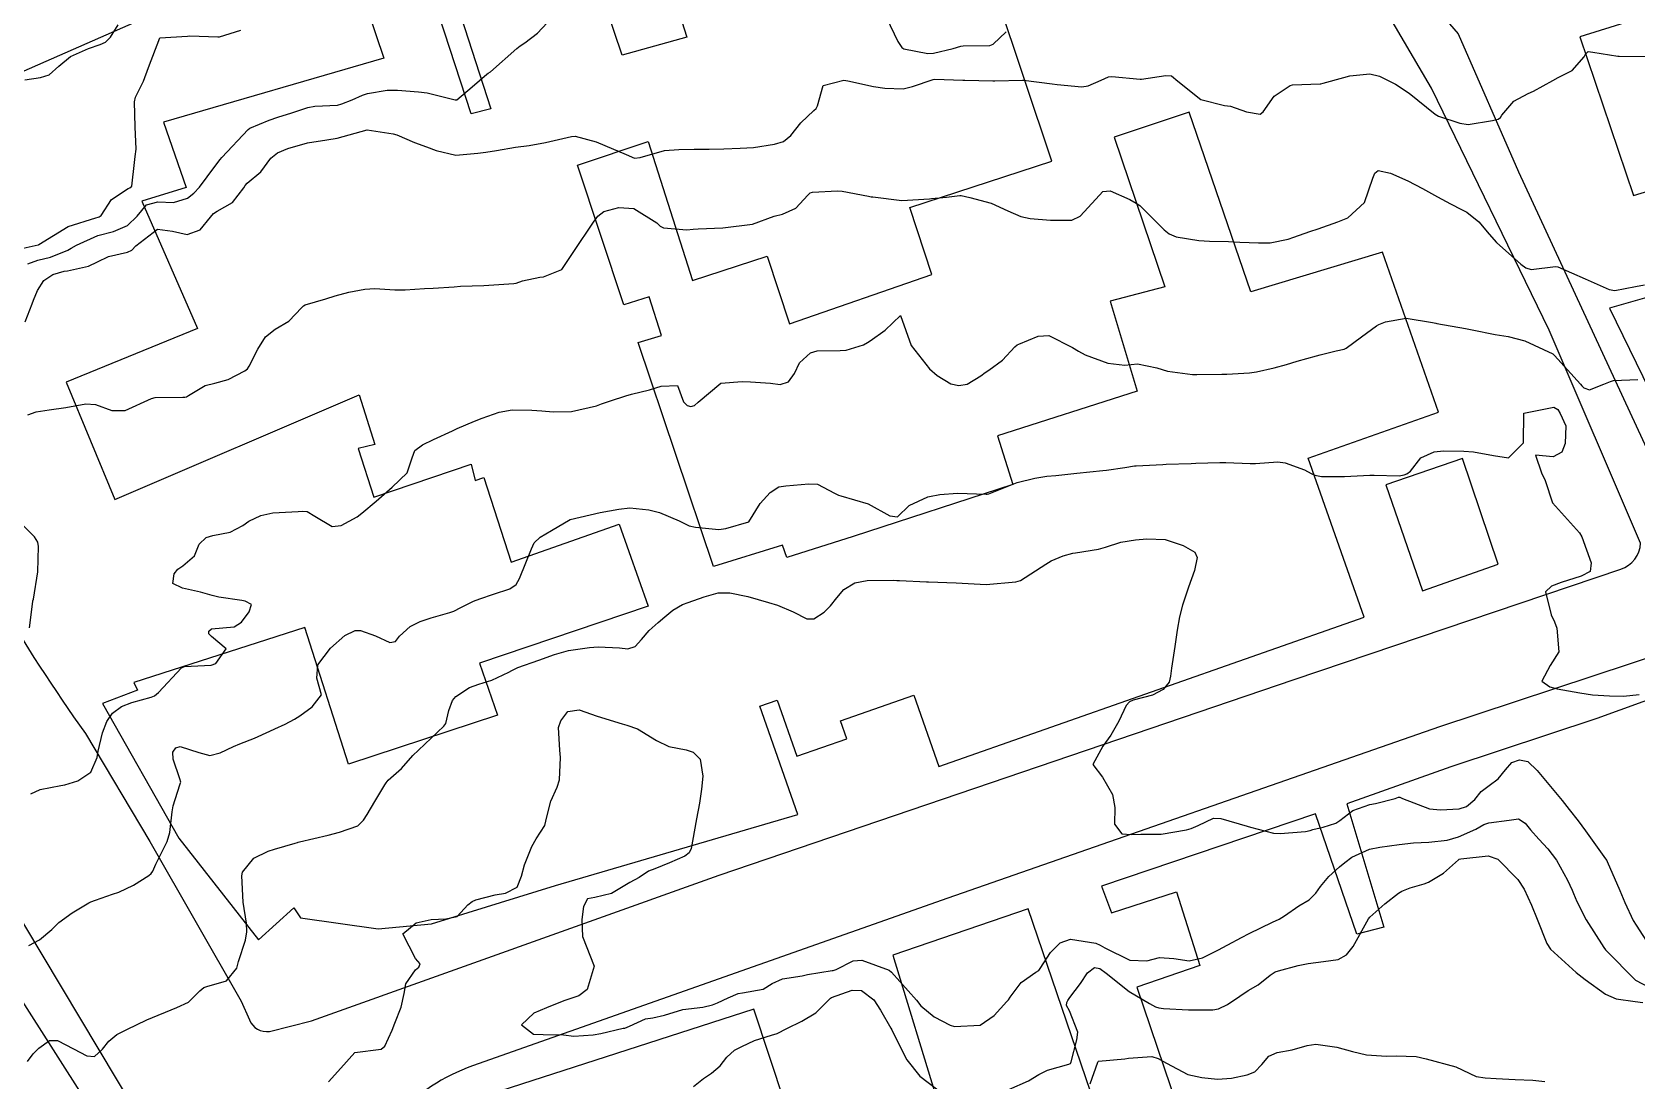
# Model space of a CAD drawing. Header units: metres. Extents: x 318500 to 325275, y 7408834 to 7428799.
# Drawn here: x 322272.1 to 322379.9, y 7421878.7 to 7421949.2 of the extents above; entities that cross this region are included whole.
import ezdxf

# ---------------------------------------------------------------- set-up
doc = ezdxf.new("R2010")
doc.units = ezdxf.units.M
doc.header["$MEASUREMENT"] = 0
for name, color, linetype in [('Curvas de Nivel 1m', 11, 'Continuous'), ('Curvas de Nivel 5m', 15, 'Continuous'), ('Edificações', 30, 'Continuous'), ('Vias Primárias', 230, 'Continuous'), ('Vias Secundárias', 230, 'Continuous')]:
    doc.layers.add(name, color=color, linetype=linetype)

msp = doc.modelspace()

# ---------------------------------------------------------------- linework, layer by layer
at = {"layer": 'Curvas de Nivel 1m', "flags": 128}
for points, elevation in [([(322271.76, 7421933.59), (322272.45, 7421933.83), (322273.3, 7421934.04), (322274.46, 7421934.51), (322274.69, 7421934.63), (322275.05, 7421934.85), (322276.48, 7421935.49), (322277.53, 7421935.77), (322278.48, 7421936.16), (322279.12, 7421936.8), (322279.75, 7421937.55), (322280.5, 7421937.76), (322281.56, 7421937.71), (322282.51, 7421938), (322282.93, 7421938.33), (322283.32, 7421938.74), (322283.83, 7421939.44), (322284.55, 7421940.4), (322284.69, 7421940.59), (322284.8, 7421940.73), (322286.57, 7421942.61), (322286.7, 7421942.7), (322288, 7421943.25), (322288.58, 7421943.45), (322289.51, 7421943.74), (322290.59, 7421944.1), (322291.06, 7421944.18), (322292.59, 7421944.26), (322292.88, 7421944.33), (322293.57, 7421944.61), (322294.27, 7421944.93), (322294.61, 7421945.04), (322295.93, 7421945.26), (322296.61, 7421945.25), (322298.02, 7421945.14), (322298.61, 7421945.08), (322300.5, 7421944.61), (322300.6, 7421944.62), (322301.64, 7421945.48), (322302.63, 7421946.33), (322302.72, 7421946.4), (322302.87, 7421946.49), (322304.65, 7421948.05), (322304.87, 7421948.24), (322305.18, 7421948.45), (322306.02, 7421949.09), (322306.67, 7421949.79)], 762), ([(322329.5, 7421950.13), (322330.26, 7421948.52), (322330.51, 7421948.12), (322330.65, 7421948.04), (322332.27, 7421947.72), (322332.65, 7421947.74), (322333.98, 7421948.07), (322334.49, 7421948.22), (322334.65, 7421948.24), (322336.43, 7421948.27), (322336.65, 7421948.34), (322337.53, 7421949.17)], 762), ([(322270.86, 7421934.51), (322272.47, 7421934.87), (322272.49, 7421934.87), (322272.52, 7421934.89), (322274.48, 7421936.09), (322276.34, 7421936.68), (322276.49, 7421936.73), (322276.56, 7421936.75), (322276.7, 7421936.83), (322277.4, 7421937.92), (322278.52, 7421938.64), (322278.62, 7421938.7), (322278.75, 7421938.81), (322278.95, 7421940.4), (322278.99, 7421940.8), (322279.05, 7421941.3), (322278.99, 7421942.8), (322278.93, 7421944.47), (322279.01, 7421944.8), (322279.55, 7421945.87), (322279.88, 7421946.79), (322280.65, 7421948.78), (322282.5, 7421948.9), (322282.65, 7421948.91), (322284.54, 7421948.84), (322284.65, 7421948.84), (322286.08, 7421949.29)], 761), ([(322271.6, 7421929.69), (322272.07, 7421930.89), (322272.16, 7421931.15), (322272.42, 7421931.8), (322272.85, 7421932.46), (322273.45, 7421932.87), (322274.22, 7421933.09), (322274.44, 7421933.12), (322275.85, 7421933.44), (322276.45, 7421933.72), (322277.2, 7421934.08), (322278.46, 7421934.37), (322278.76, 7421934.51), (322279.02, 7421934.8), (322280.48, 7421935.92), (322281.5, 7421935.78), (322282.48, 7421935.56), (322283.35, 7421935.88), (322284.05, 7421936.73), (322284.26, 7421936.97), (322284.5, 7421937.12), (322285.52, 7421937.7), (322286.28, 7421938.7), (322286.37, 7421938.85), (322286.52, 7421939), (322287.44, 7421939.78), (322288.11, 7421940.68), (322288.55, 7421941.04), (322289.24, 7421941.34), (322290.56, 7421941.73), (322291.86, 7421941.93), (322292.56, 7421942.04), (322294.57, 7421942.59), (322296.32, 7421942.32), (322296.57, 7421942.25), (322297.76, 7421941.75), (322298.56, 7421941.45), (322299.22, 7421941.2), (322300.55, 7421940.89), (322302.03, 7421941.02), (322302.56, 7421941.1), (322303.28, 7421941.21), (322304.56, 7421941.42), (322305.47, 7421941.54), (322306.56, 7421941.75), (322308.31, 7421942.15), (322308.57, 7421942.16), (322309.97, 7421941.79), (322310.56, 7421941.55), (322311.98, 7421940.94), (322312.55, 7421940.69), (322312.93, 7421940.73), (322314.56, 7421941.2), (322315.52, 7421941.28), (322316.56, 7421941.3), (322317.57, 7421941.3), (322318.56, 7421941.32), (322319.65, 7421941.36), (322320.56, 7421941.4), (322321.95, 7421941.62), (322322.57, 7421941.81), (322323.06, 7421942.22), (322323.73, 7421943.06), (322324.6, 7421943.89), (322324.77, 7421944.02), (322324.86, 7421944.2), (322325.23, 7421945.58), (322326.63, 7421945.94), (322326.9, 7421945.89), (322328.62, 7421945.5), (322329.37, 7421945.39), (322330.62, 7421945.35), (322331.24, 7421945.5), (322332.63, 7421945.97), (322332.73, 7421945.99), (322334.63, 7421945.94), (322334.75, 7421945.94), (322336.63, 7421945.89), (322336.78, 7421945.89), (322338.63, 7421945.93), (322338.71, 7421945.93), (322340.63, 7421945.68), (322340.97, 7421945.64), (322342.62, 7421945.48), (322343.04, 7421945.54), (322343.91, 7421945.94), (322344.41, 7421946.16), (322344.63, 7421946.18), (322346.53, 7421946), (322346.63, 7421946), (322348.27, 7421946.25), (322348.64, 7421946.22), (322349.07, 7421945.87), (322350.61, 7421944.63), (322352.2, 7421944.23), (322352.61, 7421944.19), (322353.69, 7421943.81), (322354.6, 7421943.65), (322354.81, 7421943.8), (322355.54, 7421944.86), (322356.63, 7421945.57), (322356.79, 7421945.61), (322358.63, 7421945.68), (322358.68, 7421945.69), (322358.85, 7421945.74), (322360.24, 7421946.12), (322360.64, 7421946.22), (322361.99, 7421946.35), (322362.64, 7421946.2), (322363.7, 7421945.67), (322364.62, 7421945.05), (322366.38, 7421943.64), (322366.6, 7421943.51), (322368.02, 7421943.04), (322368.59, 7421942.95), (322370.22, 7421943.21), (322370.6, 7421943.32), (322370.76, 7421943.42), (322370.86, 7421943.58), (322371.65, 7421944.53), (322372.62, 7421945.04), (322372.98, 7421945.2), (322373.64, 7421945.54), (322374.27, 7421945.91), (322374.64, 7421946.1), (322375.59, 7421946.58), (322376.38, 7421947.51), (322376.48, 7421947.69), (322376.66, 7421947.86), (322376.97, 7421947.81), (322378.66, 7421947.55), (322378.73, 7421947.54), (322380.66, 7421947.52)], 763), ([(322271.77, 7421923.44), (322272.32, 7421923.65), (322273.21, 7421923.77), (322274.32, 7421923.94), (322275.67, 7421924.18), (322276.32, 7421924.13), (322277.42, 7421923.72), (322278.32, 7421923.72), (322280.08, 7421924.53), (322280.33, 7421924.61), (322282.19, 7421924.62), (322282.33, 7421924.62), (322282.43, 7421924.65), (322282.58, 7421924.75), (322283.68, 7421925.4), (322284.34, 7421925.57), (322285.24, 7421925.82), (322286.36, 7421926.4), (322286.53, 7421926.53), (322286.64, 7421926.7), (322287.22, 7421927.85), (322287.74, 7421928.68), (322288.4, 7421929.19), (322289.32, 7421929.74), (322290.18, 7421930.65), (322290.29, 7421930.77), (322290.41, 7421930.83), (322291.81, 7421931.24), (322292.42, 7421931.44), (322293.34, 7421931.69), (322294.43, 7421931.88), (322295.1, 7421931.92), (322296.43, 7421931.85), (322297.14, 7421931.85), (322298.43, 7421931.92), (322299.01, 7421931.95), (322300.43, 7421932.05), (322300.86, 7421932.08), (322302.43, 7421932.14), (322302.76, 7421932.16), (322304.44, 7421932.26), (322304.6, 7421932.29), (322305.03, 7421932.45), (322306.18, 7421932.7), (322306.44, 7421932.72), (322307.66, 7421933.21), (322308.47, 7421934.41), (322309.79, 7421936.39), (322310.08, 7421936.8), (322310.5, 7421937.1), (322311.49, 7421937.38), (322312.5, 7421937.31), (322314.06, 7421936.34), (322314.28, 7421936.13), (322314.49, 7421936.01), (322316.06, 7421935.88), (322316.49, 7421935.91), (322316.84, 7421935.94), (322318.49, 7421936), (322320.49, 7421936.25), (322321.94, 7421936.79), (322322.5, 7421936.93), (322323.39, 7421937.33), (322324.21, 7421938.2), (322324.36, 7421938.37), (322324.52, 7421938.41), (322326.2, 7421938.5), (322326.52, 7421938.48), (322328.28, 7421938.14), (322328.47, 7421938.09), (322328.52, 7421938.09), (322328.58, 7421938.08), (322330.52, 7421937.85), (322332.38, 7421937.96), (322332.52, 7421937.97), (322333.53, 7421938.07), (322334.41, 7421938.18), (322334.52, 7421938.17), (322335.1, 7421938.05), (322336.52, 7421937.67), (322337.65, 7421937.16), (322338.51, 7421936.78), (322339.14, 7421936.64), (322340.51, 7421936.52), (322341.94, 7421936.53), (322342.51, 7421936.79), (322343.55, 7421937.94), (322344.03, 7421938.44), (322344.53, 7421938.49), (322345.84, 7421937.91), (322346.28, 7421937.67), (322346.52, 7421937.5), (322348.16, 7421935.88), (322348.5, 7421935.61), (322348.96, 7421935.41), (322350.49, 7421935.16), (322351.21, 7421935.12), (322352.49, 7421935.08), (322353.25, 7421935.05), (322354.49, 7421935), (322355.27, 7421935.01), (322356.49, 7421935.25), (322356.87, 7421935.38), (322357.95, 7421935.75), (322358.5, 7421935.94), (322359.83, 7421936.4), (322360.51, 7421936.69), (322361.63, 7421937.7), (322362.19, 7421939.34), (322362.32, 7421939.69), (322362.55, 7421939.87), (322363.37, 7421939.68), (322364.54, 7421939.17), (322365.53, 7421938.65), (322366.53, 7421938.09), (322367.4, 7421937.63), (322368.15, 7421937.25), (322368.51, 7421937.05), (322369.31, 7421936.4), (322369.99, 7421935.59), (322370.49, 7421935.02), (322372.13, 7421933.56), (322372.47, 7421933.31), (322372.82, 7421933.2), (322374.47, 7421933.41), (322374.61, 7421933.38), (322376.46, 7421932.57), (322378.07, 7421931.86), (322378.44, 7421931.8), (322379.83, 7421932.07), (322380.45, 7421932.17)], 764), ([(322271.84, 7421887.78), (322272.55, 7421888.16), (322273.38, 7421888.86), (322273.62, 7421889.09), (322273.86, 7421889.31), (322274.74, 7421889.97), (322275.88, 7421890.64), (322276, 7421890.7), (322276.33, 7421890.83), (322277.47, 7421891.23), (322277.89, 7421891.37), (322278.87, 7421891.82), (322279.91, 7421892.48), (322280.07, 7421892.61), (322280.17, 7421892.78), (322280.37, 7421893.23), (322281.14, 7421894.76), (322281.32, 7421895.38), (322281.47, 7421896.76), (322281.55, 7421897.17), (322281.99, 7421898.58), (322282.04, 7421898.7), (322282.05, 7421898.75), (322281.99, 7421898.97), (322281.55, 7421900.3), (322281.52, 7421900.76), (322281.72, 7421901.05), (322282.02, 7421901.14), (322283.27, 7421900.74), (322284.01, 7421900.54), (322284.71, 7421900.72), (322285.59, 7421901.14), (322286.02, 7421901.32), (322287, 7421901.71), (322288.03, 7421902.17), (322288.37, 7421902.33), (322289.07, 7421902.66), (322289.7, 7421902.99), (322290.05, 7421903.22), (322290.89, 7421903.81), (322291.51, 7421904.63), (322291.2, 7421905.75), (322291.27, 7421906.63), (322292.11, 7421907.75), (322293.09, 7421908.61), (322293.78, 7421908.94), (322294.13, 7421908.94), (322295.13, 7421908.58), (322296.11, 7421908.13), (322296.48, 7421908.2), (322296.76, 7421908.56), (322297.46, 7421909.22), (322298.14, 7421909.56), (322298.88, 7421909.79), (322300.14, 7421910.15), (322300.41, 7421910.25), (322300.87, 7421910.5), (322301.73, 7421910.92), (322302.16, 7421911.08), (322303.07, 7421911.38), (322304.17, 7421911.75), (322304.59, 7421912.04), (322304.81, 7421912.45), (322305.25, 7421913.5), (322305.63, 7421914.44), (322305.81, 7421914.83), (322306.21, 7421915.21), (322306.98, 7421915.66), (322308.23, 7421916.41), (322310.24, 7421916.87), (322311.5, 7421917.1), (322312.24, 7421917.18), (322313.51, 7421917.06), (322314.24, 7421916.87), (322315.55, 7421916.31), (322316.23, 7421915.99), (322316.64, 7421915.88), (322318.22, 7421915.73), (322318.7, 7421915.79), (322320.23, 7421916.25), (322321, 7421917.49), (322321.66, 7421918.23), (322322.26, 7421918.59), (322322.72, 7421918.67), (322324.27, 7421918.81), (322324.85, 7421918.77), (322325.99, 7421918.17), (322326.26, 7421918.04), (322326.43, 7421918), (322328.25, 7421917.46), (322329.71, 7421916.65), (322330.24, 7421916.58), (322331.02, 7421917.34), (322332.26, 7421917.92), (322332.39, 7421917.95), (322333.07, 7421918.08), (322334.26, 7421918.17), (322336.2, 7421918.1), (322336.26, 7421918.11), (322336.36, 7421918.13), (322338.27, 7421918.89), (322339.47, 7421919.19), (322340.27, 7421919.31), (322340.87, 7421919.37), (322342.28, 7421919.51), (322344.03, 7421919.69), (322344.28, 7421919.71), (322345.52, 7421919.91), (322346.17, 7421920.01), (322346.28, 7421920.02), (322348.06, 7421920.1), (322348.28, 7421920.12), (322349.96, 7421920.18), (322350.29, 7421920.19), (322351.89, 7421920.23), (322352.29, 7421920.23), (322353.93, 7421920.16), (322354.29, 7421920.17), (322355.79, 7421920.27), (322356.29, 7421920.22), (322357.58, 7421919.75), (322358.03, 7421919.5), (322358.28, 7421919.38), (322358.72, 7421919.29), (322360.28, 7421919.3), (322361.97, 7421919.39), (322362.28, 7421919.39), (322363.96, 7421919.35), (322364.28, 7421919.41), (322364.47, 7421919.47), (322364.72, 7421919.66), (322365.4, 7421920.55), (322366.3, 7421920.95), (322366.93, 7421921.01), (322368.3, 7421920.99), (322368.95, 7421920.95), (322370.3, 7421920.7), (322371.3, 7421920.56), (322372.31, 7421921.56), (322372.34, 7421923.56), (322374.34, 7421923.96), (322374.61, 7421923.79), (322374.78, 7421923.52), (322375.15, 7421922.7), (322375.12, 7421921.52), (322374.89, 7421920.93), (322374.3, 7421920.62), (322373.11, 7421920.74), (322373.52, 7421919.54), (322373.77, 7421919.03), (322374.26, 7421917.53), (322376.07, 7421915.5), (322376.23, 7421915.24), (322376.86, 7421913.49), (322376.78, 7421912.91), (322376.19, 7421912.59), (322374.84, 7421912.17), (322374.18, 7421911.92), (322373.79, 7421911.54), (322374.16, 7421910), (322374.4, 7421909.53), (322374.56, 7421909.11), (322374.68, 7421907.52), (322374.11, 7421906.6), (322373.55, 7421905.54), (322374.09, 7421905.17), (322374.58, 7421905.03), (322376.09, 7421904.75), (322376.95, 7421904.62), (322378.09, 7421904.55), (322379.02, 7421904.53), (322380.09, 7421904.65)], 766), ([(322271.89, 7421909.12), (322272.11, 7421910.89), (322272.11, 7421910.93), (322272.15, 7421911.05), (322272.44, 7421912.89), (322272.49, 7421914.6), (322272.44, 7421914.89), (322272.21, 7421915.24), (322270.52, 7421916.91)], 764), ([(322271.74, 7421879.97), (322272.12, 7421880.5), (322272.5, 7421880.87), (322273.23, 7421881.39), (322273.76, 7421881.39), (322274.85, 7421880.84), (322275.74, 7421880.37), (322276.25, 7421880.31), (322276.79, 7421880.81), (322277.21, 7421881.35), (322277.76, 7421881.8), (322278.43, 7421882.14), (322279.78, 7421882.78), (322281.79, 7421883.6), (322282.56, 7421883.97), (322283.34, 7421884.73), (322283.59, 7421884.95), (322283.8, 7421885.01), (322285.13, 7421885.39), (322285.82, 7421886.25), (322285.92, 7421886.61), (322285.94, 7421886.7), (322286.4, 7421888.14), (322286.5, 7421888.69), (322286.46, 7421889.28), (322286.25, 7421890.69), (322286.15, 7421892.45), (322286.2, 7421892.7), (322286.97, 7421893.64), (322287.93, 7421894.12), (322288.36, 7421894.24), (322289.73, 7421894.65), (322289.89, 7421894.7), (322289.94, 7421894.72), (322290.04, 7421894.74), (322291.95, 7421895.2), (322292.73, 7421895.39), (322293.95, 7421895.82), (322294.34, 7421896.2), (322294.58, 7421896.58), (322295.1, 7421897.45), (322295.76, 7421898.57), (322295.85, 7421898.71), (322295.99, 7421898.88), (322296.89, 7421899.67), (322297.64, 7421900.55), (322298.02, 7421900.9), (322299.74, 7421902.51), (322299.86, 7421902.7), (322300.06, 7421903.56), (322300.32, 7421904.25), (322300.53, 7421904.51), (322301.46, 7421905.11), (322302.08, 7421905.33), (322302.96, 7421905.61), (322304.1, 7421906.14), (322304.3, 7421906.26), (322304.7, 7421906.45), (322306.11, 7421906.96), (322307.18, 7421907.34), (322308.11, 7421907.61), (322309.53, 7421907.81), (322310.11, 7421907.84), (322311.54, 7421907.78), (322312.11, 7421907.72), (322312.6, 7421907.86), (322313.03, 7421908.34), (322313.53, 7421908.94), (322314.14, 7421909.49), (322314.59, 7421909.87), (322315.12, 7421910.32), (322315.77, 7421910.69), (322316.16, 7421910.83), (322317.24, 7421911.21), (322318.17, 7421911.47), (322318.96, 7421911.47), (322320.16, 7421911.22), (322321.56, 7421910.82), (322322.16, 7421910.65), (322323.22, 7421910.2), (322324.14, 7421909.74), (322324.61, 7421909.72), (322325.29, 7421910.18), (322325.73, 7421910.6), (322326.16, 7421911.15), (322326.63, 7421911.7), (322327.37, 7421912.15), (322328.18, 7421912.31), (322329.98, 7421912.33), (322330.18, 7421912.31), (322330.36, 7421912.3), (322332.18, 7421912.22), (322332.31, 7421912.22), (322334.18, 7421912.14), (322336.18, 7421912.04), (322338.18, 7421912.22), (322338.49, 7421912.31), (322340.19, 7421913.4), (322340.56, 7421913.62), (322341.37, 7421913.97), (322342.02, 7421914.14), (322342.2, 7421914.17), (322343.73, 7421914.41), (322344.21, 7421914.54), (322345.25, 7421914.88), (322346.22, 7421915.04), (322347, 7421915.11), (322348.22, 7421915.07), (322349.43, 7421914.65), (322350.21, 7421914.21), (322350.37, 7421913.85), (322350.19, 7421912.98), (322349.78, 7421911.86), (322349.38, 7421910.64), (322349.19, 7421909.86), (322349.03, 7421908.97), (322348.87, 7421907.87), (322348.65, 7421906.42), (322348.59, 7421905.87), (322348.5, 7421905.47), (322348.09, 7421904.98), (322347.36, 7421904.6), (322346.08, 7421904.27), (322345.82, 7421904.16), (322345.61, 7421903.91), (322345.11, 7421902.86), (322344.56, 7421901.92), (322344.03, 7421901.18), (322343.35, 7421899.94), (322344.01, 7421899.08), (322344.69, 7421897.92), (322344.83, 7421897.06), (322344.81, 7421895.92), (322345.31, 7421895.27), (322345.95, 7421895.23), (322346.59, 7421895.26), (322347.95, 7421895.26), (322349.65, 7421895.55), (322349.96, 7421895.64), (322350.44, 7421895.84), (322351.47, 7421896.33), (322351.97, 7421896.31), (322353.73, 7421895.8), (322353.96, 7421895.73), (322355.51, 7421895.33), (322355.96, 7421895.31), (322357.65, 7421895.44), (322357.96, 7421895.51), (322358.14, 7421895.56), (322358.84, 7421895.73), (322359.7, 7421895.99), (322359.97, 7421896.17), (322360.84, 7421896.84), (322361.98, 7421897.24), (322362.36, 7421897.31), (322363.69, 7421897.66), (322363.91, 7421897.75), (322363.99, 7421897.75), (322364.18, 7421897.66), (322365.98, 7421896.95), (322366.72, 7421896.89), (322367.98, 7421896.95), (322368.47, 7421897.11), (322369.03, 7421897.59), (322369.46, 7421898.13), (322370, 7421898.52), (322370.61, 7421898.98), (322371.09, 7421899.57), (322371.52, 7421900.07), (322372.03, 7421900.25), (322372.6, 7421900.13), (322373.22, 7421899.54), (322374.01, 7421898.6), (322374.9, 7421897.52), (322375.38, 7421896.91), (322375.98, 7421896.15), (322376.47, 7421895.49), (322377.82, 7421893.6), (322377.9, 7421893.48), (322377.94, 7421893.41), (322378.78, 7421891.47), (322379.12, 7421890.67), (322379.69, 7421889.45), (322379.89, 7421889.15), (322380.97, 7421887.43)], 767), ([(322291.97, 7421878.62), (322292.82, 7421879.52), (322293.75, 7421880.59), (322295.52, 7421880.81), (322295.76, 7421881.01), (322296.25, 7421882.09), (322296.45, 7421882.56), (322296.87, 7421883.63), (322297.06, 7421884.55), (322297.17, 7421885.19), (322297.82, 7421886.14), (322298.05, 7421886.31), (322298.14, 7421886.54), (322297.84, 7421886.89), (322296.98, 7421888.55), (322297.87, 7421889.29), (322298.88, 7421889.53), (322299.87, 7421889.57), (322300.64, 7421889.73), (322301.35, 7421890.5), (322301.64, 7421890.74), (322301.89, 7421890.85), (322303.18, 7421891.18), (322303.89, 7421891.3), (322304.66, 7421891.69), (322304.95, 7421892.44), (322305.16, 7421893.2), (322305.66, 7421894.43), (322305.95, 7421894.94), (322306.52, 7421895.85), (322306.65, 7421896.42), (322306.92, 7421897.48), (322307.36, 7421898.42), (322307.5, 7421898.91), (322307.58, 7421900.41), (322307.53, 7421900.91), (322307.45, 7421902.42), (322307.59, 7421902.87), (322308.06, 7421903.51), (322308.84, 7421903.62), (322310.05, 7421903.19), (322311.73, 7421902.67), (322312.04, 7421902.58), (322312.75, 7421902.34), (322314.03, 7421901.55), (322314.86, 7421901.15), (322316.03, 7421900.93), (322316.5, 7421900.77), (322316.96, 7421900.29), (322317.14, 7421899.15), (322317.06, 7421898.28), (322316.91, 7421897.35), (322316.72, 7421896.29), (322316.45, 7421894.79), (322316.35, 7421894.29), (322316.23, 7421894), (322315.93, 7421893.78), (322314.91, 7421893.33), (322313.92, 7421892.93), (322313.49, 7421892.76), (322312.87, 7421892.34), (322312.24, 7421892.01), (322311.9, 7421891.81), (322311, 7421891.26), (322309.89, 7421891.01), (322309.38, 7421890.9), (322309.12, 7421890.39), (322309, 7421889.52), (322309.06, 7421888.39), (322309.83, 7421886.38), (322309.37, 7421884.82), (322308.8, 7421884.39), (322307.8, 7421884.06), (322306.64, 7421883.58), (322305.79, 7421883.23), (322304.95, 7421882.44), (322305.77, 7421881.82), (322306.4, 7421881.79), (322307.77, 7421881.76), (322308.47, 7421881.69), (322309.77, 7421881.76), (322310.28, 7421881.87), (322311.78, 7421882.21), (322311.9, 7421882.23), (322312.21, 7421882.35), (322313.28, 7421882.84), (322313.79, 7421882.91), (322314.57, 7421883.1), (322315.79, 7421883.47), (322317.14, 7421883.63), (322317.8, 7421883.78), (322318.14, 7421883.93), (322318.84, 7421884.26), (322319.51, 7421884.55), (322319.81, 7421884.59), (322321.19, 7421884.84), (322321.81, 7421885.22), (322322.5, 7421885.53), (322323.82, 7421885.74), (322324.18, 7421885.83), (322325.83, 7421886.09), (322325.9, 7421886.1), (322326.1, 7421886.17), (322327.24, 7421886.74), (322327.84, 7421886.78), (322329.66, 7421886.11), (322329.83, 7421885.99), (322331.51, 7421884.09), (322331.8, 7421883.73), (322332.69, 7421882.97), (322333.78, 7421882.41), (322334.05, 7421882.33), (322335.78, 7421882.42), (322336.73, 7421883.08), (322337.57, 7421884.01), (322337.68, 7421884.13), (322337.8, 7421884.31), (322338.54, 7421885.28), (322339.52, 7421885.98), (322339.72, 7421886.09), (322339.83, 7421886.23), (322340.51, 7421887.31), (322341.16, 7421887.96), (322341.86, 7421888.2), (322343.56, 7421887.93), (322343.86, 7421887.8), (322344.16, 7421887.62), (322345.84, 7421886.8), (322346.98, 7421886.75), (322347.85, 7421886.96), (322348.8, 7421886.9), (322349.84, 7421886.75), (322350.74, 7421886.94), (322351.86, 7421887.51), (322352.06, 7421887.61), (322352.44, 7421887.81), (322353.35, 7421888.32), (322353.87, 7421888.59), (322355.44, 7421889.34), (322355.88, 7421889.55), (322356.25, 7421889.76), (322357.21, 7421890.43), (322357.9, 7421890.84), (322358.35, 7421891.29), (322358.67, 7421891.73), (322359.23, 7421892.41), (322359.93, 7421893.06), (322360.29, 7421893.36), (322360.76, 7421893.71), (322361.95, 7421894.26), (322362.66, 7421894.39), (322363.95, 7421894.56), (322364.92, 7421894.68), (322365.95, 7421894.71), (322367.18, 7421894.85), (322367.95, 7421895.08), (322369.11, 7421895.59), (322369.65, 7421895.9), (322369.97, 7421896.01), (322371.34, 7421896.19), (322371.97, 7421896.28), (322372.42, 7421896), (322372.79, 7421895.55), (322373.34, 7421894.92), (322373.95, 7421894.27), (322374.53, 7421893.52), (322375.27, 7421892.16), (322375.58, 7421891.5), (322375.68, 7421891.28), (322375.9, 7421890.73), (322376.51, 7421889.49), (322377.71, 7421887.63), (322377.82, 7421887.48), (322377.86, 7421887.44), (322379.83, 7421885.45), (322381.16, 7421884.76)], 768), ([(322337.72, 7421878.09), (322339.04, 7421878.68), (322339.74, 7421879.11), (322340.31, 7421879.4), (322341.75, 7421879.79), (322341.85, 7421879.85), (322341.9, 7421879.95), (322342.29, 7421881.43), (322342.36, 7421881.94), (322341.79, 7421883.39), (322341.6, 7421883.75), (322341.61, 7421883.95), (322341.67, 7421884.08), (322341.81, 7421884.29), (322342.54, 7421885.22), (322343.01, 7421885.94), (322343.48, 7421886.29), (322343.83, 7421886.23), (322344.26, 7421885.92), (322345.81, 7421884.69), (322347.16, 7421883.88), (322347.58, 7421883.66), (322347.8, 7421883.59), (322348.12, 7421883.55), (322349.8, 7421883.44), (322351.43, 7421883.46), (322351.8, 7421883.51), (322352.41, 7421883.81), (322353.23, 7421884.38), (322353.81, 7421884.74), (322354.47, 7421885.14), (322355.27, 7421885.78), (322355.61, 7421886), (322355.83, 7421886.08), (322357.17, 7421886.42), (322357.84, 7421886.57), (322358.87, 7421886.7), (322359.85, 7421886.84), (322360.42, 7421887.14), (322360.86, 7421887.71), (322361.88, 7421889.56), (322361.97, 7421889.69), (322362.98, 7421890.58), (322363.9, 7421891.29), (322364.13, 7421891.43), (322364.68, 7421891.65), (322365.63, 7421891.93), (322365.92, 7421892.04), (322366.92, 7421892.64), (322367.94, 7421893.53), (322367.98, 7421893.57), (322368.09, 7421893.61), (322369.94, 7421893.8), (322370.59, 7421893.57), (322371.92, 7421892.2), (322372.35, 7421891.55), (322372.84, 7421890.49), (322373.22, 7421889.54), (322373.87, 7421887.92), (322374.13, 7421887.53), (322375.84, 7421885.96), (322376.46, 7421885.49), (322377.82, 7421884.5), (322378.54, 7421884.19), (322379.82, 7421884.01), (322380.32, 7421883.95)], 769), ([(322316.51, 7421878.29), (322317.18, 7421878.83), (322317.73, 7421879.2), (322318.32, 7421879.68), (322318.76, 7421880.26), (322319.28, 7421880.73), (322319.76, 7421880.99), (322320.61, 7421881.39), (322321.77, 7421881.75), (322322.13, 7421881.86), (322322.79, 7421882.2), (322323.79, 7421882.7), (322324.73, 7421883.24), (322325.66, 7421884.17), (322325.73, 7421884.24), (322325.8, 7421884.28), (322327.19, 7421884.77), (322327.81, 7421884.74), (322328.63, 7421884.13), (322329.09, 7421883.42), (322329.78, 7421882.21), (322329.84, 7421882.11), (322329.9, 7421881.99), (322330.86, 7421880.1), (322331.73, 7421879), (322332.95, 7421878.07)], 769)]:
    msp.add_lwpolyline(points, dxfattribs=dict(at, elevation=elevation))
at = {"layer": 'Curvas de Nivel 5m', "flags": 128}
for points, elevation in [([(322271.57, 7421945.95), (322272.62, 7421946.11), (322273.2, 7421946.3), (322273.85, 7421946.87), (322274.64, 7421947.52), (322275.85, 7421948.05), (322276.64, 7421948.32), (322277, 7421948.48), (322277.32, 7421948.82), (322277.84, 7421949.64)], 760), ([(322271.98, 7421897.96), (322272.6, 7421898.26), (322273.98, 7421898.52), (322274.26, 7421898.58), (322275.14, 7421898.84), (322276, 7421899.42), (322276.43, 7421900.4), (322276.5, 7421900.83), (322276.78, 7421902.07), (322277.08, 7421902.82), (322277.47, 7421903.4), (322278.06, 7421903.83), (322278.75, 7421904.11), (322280.07, 7421904.47), (322280.28, 7421904.56), (322280.55, 7421904.77), (322282.09, 7421906.43), (322282.31, 7421906.53), (322284.09, 7421906.61), (322284.4, 7421906.73), (322285.11, 7421907.72), (322284.12, 7421908.54), (322283.94, 7421908.73), (322283.94, 7421908.91), (322284.12, 7421909.05), (322285.63, 7421909.2), (322286.13, 7421909.51), (322286.65, 7421910.19), (322286.8, 7421910.69), (322286.37, 7421910.91), (322286.15, 7421910.96), (322284.62, 7421911.19), (322284.16, 7421911.29), (322283.38, 7421911.52), (322282.16, 7421911.8), (322281.51, 7421912.11), (322281.61, 7421912.76), (322281.86, 7421913.07), (322282.18, 7421913.3), (322282.97, 7421913.96), (322283.29, 7421914.74), (322283.75, 7421915.19), (322284.21, 7421915.32), (322285.38, 7421915.55), (322286.22, 7421916), (322286.63, 7421916.29), (322287.43, 7421916.68), (322288.23, 7421916.86), (322289.94, 7421916.94), (322290.23, 7421916.97), (322290.54, 7421916.95), (322291.06, 7421916.64), (322292.22, 7421915.94), (322292.84, 7421916), (322293.9, 7421916.59), (322294.23, 7421916.83), (322295.18, 7421917.64), (322296.25, 7421918.57), (322297.27, 7421919.55), (322297.6, 7421920.55), (322297.79, 7421921.05), (322298.29, 7421921.43), (322299.05, 7421921.78), (322300.31, 7421922.36), (322300.41, 7421922.41), (322300.64, 7421922.51), (322301.8, 7421923.01), (322302.32, 7421923.22), (322303.46, 7421923.61), (322304.32, 7421923.77), (322305.64, 7421923.75), (322306.32, 7421923.71), (322307.09, 7421923.65), (322308.32, 7421923.66), (322309.99, 7421924.05), (322310.33, 7421924.17), (322310.94, 7421924.37), (322311.97, 7421924.72), (322312.34, 7421924.83), (322313.56, 7421925.12), (322314.35, 7421925.37), (322315.43, 7421925.4), (322315.84, 7421924.31), (322316.09, 7421924.06), (322316.34, 7421924), (322316.58, 7421924.06), (322316.82, 7421924.29), (322318.35, 7421925.56), (322319.79, 7421925.69), (322320.35, 7421925.65), (322321.69, 7421925.57), (322322.35, 7421925.47), (322322.91, 7421925.66), (322323.31, 7421926.21), (322323.65, 7421926.93), (322324.38, 7421927.6), (322324.84, 7421927.74), (322326.38, 7421927.77), (322326.77, 7421927.78), (322327.95, 7421928.15), (322328.22, 7421928.31), (322328.39, 7421928.42), (322329.41, 7421929.12), (322330.42, 7421930.12), (322331.14, 7421928.11), (322332.37, 7421926.54), (322332.9, 7421926.08), (322333.82, 7421925.53), (322334.35, 7421925.42), (322334.92, 7421925.49), (322335.84, 7421926.05), (322336.12, 7421926.28), (322336.37, 7421926.45), (322337.29, 7421927.12), (322338.11, 7421928.01), (322338.27, 7421928.14), (322338.39, 7421928.2), (322339.68, 7421928.72), (322340.4, 7421928.78), (322341.99, 7421927.96), (322342.39, 7421927.71), (322342.85, 7421927.48), (322344.37, 7421926.91), (322345.51, 7421926.77), (322346.37, 7421926.87), (322347.66, 7421926.59), (322348.37, 7421926.38), (322350.06, 7421926.16), (322350.36, 7421926.15), (322352.02, 7421926.17), (322352.37, 7421926.18), (322353.9, 7421926.27), (322354.37, 7421926.33), (322355.55, 7421926.6), (322356.38, 7421926.83), (322357.1, 7421927.04), (322358.39, 7421927.41), (322358.64, 7421927.48), (322359.72, 7421927.73), (322360.26, 7421927.86), (322360.39, 7421927.92), (322361.43, 7421928.68), (322362.42, 7421929.42), (322362.59, 7421929.52), (322363.03, 7421929.68), (322364.42, 7421929.93), (322366.19, 7421929.64), (322366.42, 7421929.59), (322366.49, 7421929.57), (322368.41, 7421929.25), (322368.85, 7421929.16), (322370.41, 7421928.84), (322371.28, 7421928.7), (322372.4, 7421928.41), (322374.27, 7421927.53), (322374.39, 7421927.43), (322376.15, 7421925.5), (322376.24, 7421925.39), (322376.36, 7421925.26), (322376.74, 7421925.12), (322377.71, 7421925.49), (322378.15, 7421925.69), (322378.36, 7421925.75), (322380, 7421925.82)], 765), ([(322343.19, 7421878.47), (322343.69, 7421879.93), (322343.71, 7421879.97), (322343.75, 7421880), (322345.5, 7421880.16), (322345.75, 7421880.21), (322347.32, 7421880.31), (322347.75, 7421880.19), (322348.32, 7421879.86), (322349.74, 7421879.1), (322350.68, 7421878.9), (322351.73, 7421878.79), (322352.68, 7421878.86), (322353.74, 7421879.09), (322354.24, 7421879.29), (322354.71, 7421879.78), (322355.2, 7421880.34), (322355.76, 7421880.59), (322356.76, 7421880.76), (322357.77, 7421881.06), (322358.36, 7421881.14), (322359.77, 7421880.94), (322360.82, 7421880.65), (322361.76, 7421880.43), (322363.09, 7421880.34), (322363.76, 7421880.37), (322365.09, 7421880.31), (322365.76, 7421880.16), (322367.75, 7421879.61), (322369.13, 7421878.98), (322369.74, 7421878.87), (322370.48, 7421878.84), (322371.74, 7421878.77), (322372.93, 7421878.73), (322373.74, 7421878.64)], 770)]:
    msp.add_lwpolyline(points, dxfattribs=dict(at, elevation=elevation))
at = {"layer": 'Edificações'}
for points in [[(322291.89, 7421958.69), (322295.71, 7421947.42), (322280.9, 7421943.11), (322282.42, 7421938.71), (322279.43, 7421937.81), (322283.18, 7421929.24), (322274.35, 7421925.63), (322277.62, 7421917.76), (322294.04, 7421924.79), (322295.09, 7421921.45), (322293.97, 7421921.18), (322295.02, 7421917.91), (322301.56, 7421920.13), (322301.83, 7421919.02), (322302.42, 7421919.22), (322304.27, 7421913.54), (322311.52, 7421916.1), (322313.46, 7421910.58), (322302.14, 7421906.74), (322303.35, 7421903.26), (322293.33, 7421899.97), (322290.39, 7421909.14), (322278.89, 7421905.45), (322279.15, 7421904.93), (322276.78, 7421904.05), (322281.92, 7421894.98), (322287.27, 7421888.15), (322289.64, 7421890.31), (322290.11, 7421889.64), (322295.32, 7421888.89), (322298.91, 7421889.23), (322307.24, 7421891.8), (322323.52, 7421896.59), (322320.97, 7421903.85), (322322.15, 7421904.26), (322323.47, 7421900.49), (322326.82, 7421901.67), (322326.4, 7421902.87), (322331.33, 7421904.6), (322333.01, 7421899.8), (322361.59, 7421909.84), (322357.83, 7421920.53), (322366.6, 7421923.61), (322362.82, 7421934.37), (322353.97, 7421931.7), (322349.83, 7421943.79), (322344.79, 7421942.1), (322348.19, 7421932.04), (322344.52, 7421931.08), (322346.35, 7421925.03), (322336.96, 7421922.03), (322337.98, 7421918.75), (322327.24, 7421915.27), (322322.78, 7421913.85), (322322.51, 7421914.67), (322317.86, 7421913.24), (322312.79, 7421928.3), (322314.36, 7421928.78), (322313.54, 7421931.38), (322311.83, 7421930.83), (322308.73, 7421940.23), (322313.48, 7421941.81), (322316.44, 7421932.46), (322321.46, 7421934.11), (322322.98, 7421929.56), (322332.54, 7421932.86), (322331.06, 7421937.38), (322340.6, 7421940.49), (322327.79, 7421978.79)], [(322310.5, 7421966.37), (322316.07, 7421948.83), (322311.73, 7421947.61), (322307, 7421961.62)], [(322298.58, 7421957.31), (322302.89, 7421944.01), (322301.57, 7421943.66), (322296.21, 7421960.08)], [(322383.88, 7421951.26), (322376.1, 7421948.84), (322379.7, 7421938.18), (322388.15, 7421940.75)], [(322381.38, 7421931.56), (322378.08, 7421930.6), (322382.56, 7421921.42)], [(322385.22, 7421905.92), (322377.24, 7421903.02), (322367.42, 7421899.78), (322360.44, 7421897.3), (322362.91, 7421889.01), (322361.1, 7421888.53), (322358.33, 7421896.63), (322343.94, 7421891.77), (322344.61, 7421889.96), (322348.99, 7421891.39), (322350.56, 7421886.42), (322346.31, 7421884.98), (322349.94, 7421874.26)], [(322263.3, 7421846.34), (322281.31, 7421857.08), (322276.23, 7421865.61), (322280.31, 7421868.04), (322274.78, 7421876.64), (322275.73, 7421877.25), (322262.43, 7421898.1)], [(322345.16, 7421872.25), (322339.01, 7421890.25), (322329.92, 7421887.13), (322332.94, 7421877.23)], [(322323.72, 7421874.01), (322320.58, 7421883.5), (322302.11, 7421877.53)]]:
    msp.add_lwpolyline(points, dxfattribs=at)
for points in [[(322253.64, 7421938.71), (322286.98, 7421953.36), (322283.54, 7421962.47), (322249.43, 7421948.67)], [(322368.21, 7421920.5), (322363.06, 7421918.74), (322365.52, 7421911.61), (322370.61, 7421913.41)]]:
    msp.add_lwpolyline(points, close=True, dxfattribs=at)
at = {"layer": 'Vias Primárias'}
for points in [[(323715.64, 7420145.55, 0), (323709.04, 7420132.94)], [(323831.09, 7420001.79, 0), (323833.84, 7420008.44, 0.220888)], [(322389.38, 7422000, 0.138353), (322376.49, 7422000.61), (322373.84, 7422000), (322338.59, 7421986.11), (322305.1, 7421973.15), (322253.22, 7421952.71), (322244.22, 7421948.66, 0.329151), (322242.23, 7421945.11), (322242.76, 7421944.49), (322245.44, 7421941.55), (322257.38, 7421927.38), (322265.62, 7421917.06, -0.034397), (322269.66, 7421911.21, 0.020951), (322275.64, 7421902.02), (322279.97, 7421894.76), (322286.1, 7421884.04), (322286.66, 7421882.77, 0.335382), (322288.02, 7421882), (322290.83, 7421882.71), (322318.25, 7421892.5), (322356.9, 7421905.66), (322378.85, 7421913.06, 0.310379), (322380.18, 7421914.82)], [(322304.34, 7421820.13), (322305.87, 7421821.78, 0.208775), (322307.25, 7421825.71, 0.101485), (322306.46, 7421828.52), (322301.63, 7421837.28), (322282.79, 7421870.34), (322270.27, 7421891.3), (322260.75, 7421906.8, 0.043111), (322251.1, 7421919.84, -0.006364), (322240.23, 7421932.48), (322230.98, 7421942.96, 0.451154), (322229.22, 7421942.96), (322223.24, 7421935.21), (322214.54, 7421922.02), (322208.43, 7421911.82), (322203.4, 7421902.44), (322202.31, 7421900.27), (322199.43, 7421892.47)], [(322384.63, 7421908.4), (322366.67, 7421902.47), (322333.62, 7421890.96), (322301.67, 7421879.68, 0.241157), (322293.55, 7421871.1), (322296.77, 7421865.57), (322311.76, 7421839.47), (322322.14, 7421821.35), (322324.51, 7421817.48, 0.286079), (322328.01, 7421815.73), (322331.61, 7421816.33), (322333.95, 7421816.82), (322371.73, 7421830.18), (322416.63, 7421845.27)]]:
    msp.add_lwpolyline(points, format="xyb", dxfattribs=at)
at = {"layer": 'Vias Secundárias'}
msp.add_lwpolyline([(322380.18, 7421914.82), (322374.03, 7421929.14), (322366.12, 7421945.39), (322362.27, 7421951.97), (322358.66, 7421956.03), (322357.08, 7421962.13), (322357.08, 7421967.55), (322359.34, 7421967.77), (322359.79, 7421961.68), (322361.37, 7421956.94), (322363.63, 7421954), (322367.92, 7421949.04), (322371.98, 7421939.78), (322381.29, 7421919.65), (322383.27, 7421915.97), (322383.83, 7421915.55)], dxfattribs=at)

doc.saveas('drawing.dxf')
